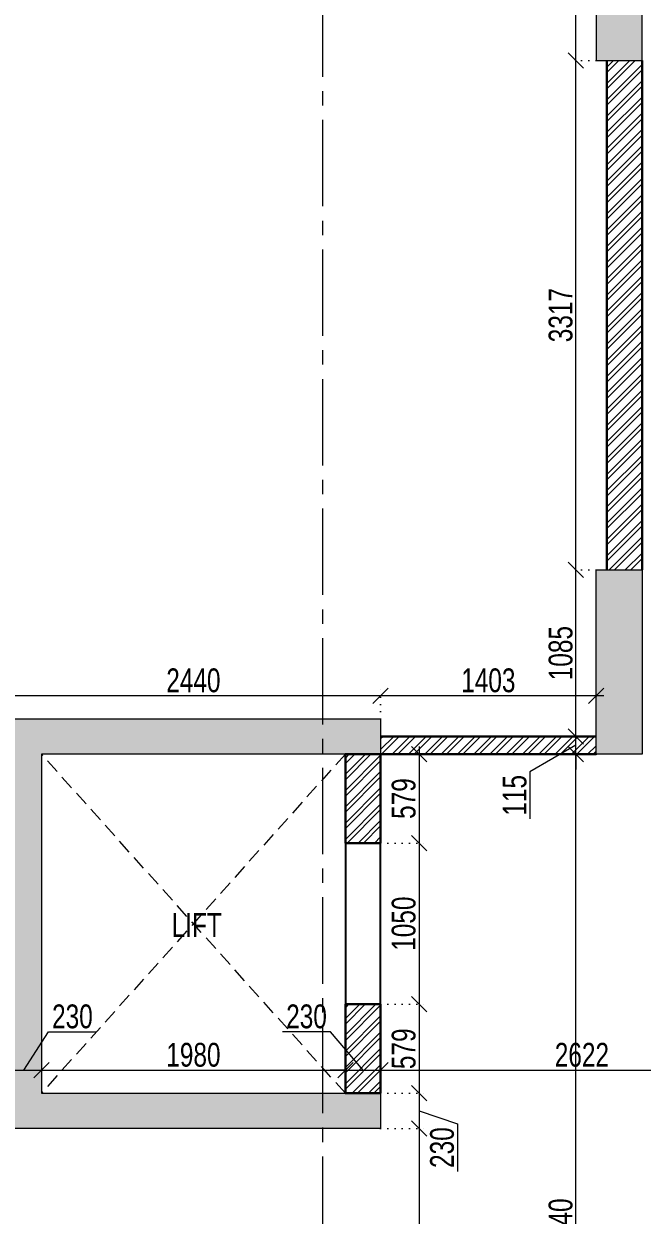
# Model space of a CAD drawing. Header units: inches. Extents: x 785882 to 928568, y 496782 to 576896.
# Drawn here: x 793533 to 797562, y 551021 to 558779 of the extents above; entities that cross this region are included whole.
import ezdxf

# ---------------------------------------------------------------- set-up
doc = ezdxf.new("R2010")
doc.units = ezdxf.units.IN
doc.header["$LTSCALE"] = 750
doc.header["$MEASUREMENT"] = 0
for name, pattern in [('CENTER', [2, 1.25, -0.25, 0.25, -0.25]), ('CENTER2', [1.125, 0.75, -0.125, 0.125, -0.125]), ('DOT', [0.25, 0, -0.25]), ('HIDDEN2', [0.1875, 0.125, -0.0625])]:
    doc.linetypes.add(name, pattern=pattern)
for name, color, linetype, lineweight in [('COLUMN', 5, 'Continuous', 13), ('DIMENSION WORKING-MSA', 222, 'Continuous', 13), ('DOTTED LINE-MSA', 3, 'HIDDEN2', 13), ('SECTION LINE', 14, 'CENTER', 9), ('TEXT ROOM NAME-MSA', 210, 'Continuous', 13), ('WALL HATCH-MSA', 251, 'Continuous', 9), ('WALL-MSA', 32, 'Continuous', 30)]:
    doc.layers.add(name, color=color, linetype=linetype, lineweight=lineweight)
doc.layers.add('ELE-02-MSA', color=4, linetype='Continuous')
doc.layers.add('R.C.C HATCH-MSA', color=250, linetype='Continuous')
doc.styles.add('AR', font='swisscl.ttf')
doc.styles.add('Arial-Reg', font='swisscl.ttf', dxfattribs={"height": 155})
doc.dimstyles.new('WORKING DIM', dxfattribs={"dimtxt": 155, "dimasz": 100, "dimexe": 50, "dimexo": 0, "dimgap": 20, "dimtad": 1, "dimdec": 0, "dimzin": 0, "dimdsep": 46, "dimtxsty": 'AR', "dimblk": 'OBLIQUE', "dimcen": 0.09, "dimdle": 50, "dimclrd": 256, "dimclre": 250, "dimclrt": 256, "dimadec": 0, "dimazin": 0, "dimtfac": 1, "dimtdec": 0, "dimtofl": 0, "dimtmove": 1, "dimatfit": 0, "dimfxl": 1, "dimtolj": 1, "dimtzin": 0, "dimlwd": -1, "dimlwe": -1, "dimarcsym": 0})
pattern_1 = [(45, (-805741.795, -515731.36), (-53.0330086, 53.0330086), []), (45, (-805706.44, -515731.36), (-53.0330086, 53.0330086), [])]
pattern_2 = [(45, (-842719.595, -515729.96), (-53.0330086, 53.0330086), []), (45, (-842684.24, -515729.96), (-53.0330086, 53.0330086), [])]

# ---------------------------------------------------------------- blocks, each defined once
blk = doc.blocks.new('_Oblique')
at = {"color": 0, "linetype": 'ByBlock', "lineweight": -2}
blk.add_line((-0.5, -0.5), (0.5, 0.5), dxfattribs=at)
blk = doc.blocks.new('*D2437')
at = {"layer": 'Defpoints', "color": 0, "ltscale": 0.25, "transparency": 16777216}
for p in [(797130.5, 554138.3), (797130.5, 554138.3), (797130.5, 554023.3)]:
    blk.add_point(p, dxfattribs=at)
at = {"layer": 'DIMENSION WORKING-MSA', "ltscale": 0.25, "transparency": 16777216}
for p, q in [((797130.5, 554138.3), (797130.5, 554238.3)), ((797130.5, 554023.3), (797130.5, 554138.3)), ((797130.5, 554080.8), (796830.5, 553908.5)), ((797130.5, 554023.3), (797130.5, 553923.3)), ((796830.5, 553908.5), (796830.5, 553601.6))]:
    blk.add_line(p, q, dxfattribs=at)
at = {"layer": 'DIMENSION WORKING-MSA', "color": 250, "linetype": 'DOT', "ltscale": 0.25, "transparency": 16777216}
for p, q in [((797130.5, 554138.3), (797180.5, 554138.3)), ((797130.5, 554023.3), (797180.5, 554023.3))]:
    blk.add_line(p, q, dxfattribs=at)
at = {"layer": 'DIMENSION WORKING-MSA', "ltscale": 0.25, "transparency": 16777216, "xscale": 100, "yscale": 100, "zscale": 100}
for p, rotation in [((797130.5, 554138.3), 270), ((797130.5, 554023.3), 90)]:
    blk.add_blockref('_Oblique', p, dxfattribs=dict(at, rotation=rotation))
at = {"layer": 'DIMENSION WORKING-MSA', "ltscale": 0.25, "transparency": 16777216, "insert": (796731.4, 553755.1), "char_height": 155, "attachment_point": 5, "rotation": 90, "style": 'AR'}
blk.add_mtext('\\A1;115', dxfattribs=at)
blk = doc.blocks.new('*D2438')
at = {"layer": 'Defpoints', "color": 0, "ltscale": 0.25, "transparency": 16777216}
for p in [(797130.5, 555223.3), (797261.3, 555223.3), (797130.5, 554138.3)]:
    blk.add_point(p, dxfattribs=at)
at = {"layer": 'DIMENSION WORKING-MSA', "ltscale": 0.25, "transparency": 16777216}
blk.add_line((797130.5, 554088.3), (797130.5, 555273.3), dxfattribs=at)
at = {"layer": 'DIMENSION WORKING-MSA', "color": 250, "linetype": 'DOT', "ltscale": 0.25, "transparency": 16777216}
for p, q in [((797261.3, 555223.3), (797080.5, 555223.3)), ((797130.5, 554138.3), (797180.5, 554138.3))]:
    blk.add_line(p, q, dxfattribs=at)
at = {"layer": 'DIMENSION WORKING-MSA', "ltscale": 0.25, "transparency": 16777216, "xscale": 100, "yscale": 100, "zscale": 100}
for p, rotation in [((797130.5, 555223.3), 90), ((797130.5, 554138.3), 270)]:
    blk.add_blockref('_Oblique', p, dxfattribs=dict(at, rotation=rotation))
at = {"layer": 'DIMENSION WORKING-MSA', "ltscale": 0.25, "transparency": 16777216, "insert": (797031.1, 554680.8), "char_height": 155, "attachment_point": 5, "rotation": 90, "style": 'AR'}
blk.add_mtext('\\A1;1085', dxfattribs=at)
blk = doc.blocks.new('*D2439')
at = {"layer": 'Defpoints', "color": 0, "ltscale": 0.25, "transparency": 16777216}
for p in [(797130.5, 558540.8), (797261.3, 558540.8), (797261.3, 555223.3)]:
    blk.add_point(p, dxfattribs=at)
at = {"layer": 'DIMENSION WORKING-MSA', "ltscale": 0.25, "transparency": 16777216}
blk.add_line((797130.5, 555173.3), (797130.5, 558590.8), dxfattribs=at)
at = {"layer": 'DIMENSION WORKING-MSA', "color": 250, "linetype": 'DOT', "ltscale": 0.25, "transparency": 16777216}
for p, q in [((797261.3, 558540.8), (797080.5, 558540.8)), ((797261.3, 555223.3), (797080.5, 555223.3))]:
    blk.add_line(p, q, dxfattribs=at)
at = {"layer": 'DIMENSION WORKING-MSA', "ltscale": 0.25, "transparency": 16777216, "xscale": 100, "yscale": 100, "zscale": 100}
for p, rotation in [((797130.5, 558540.8), 90), ((797130.5, 555223.3), 270)]:
    blk.add_blockref('_Oblique', p, dxfattribs=dict(at, rotation=rotation))
at = {"layer": 'DIMENSION WORKING-MSA', "ltscale": 0.25, "transparency": 16777216, "insert": (797031.1, 556882), "char_height": 155, "attachment_point": 5, "rotation": 90, "style": 'AR'}
blk.add_mtext('\\A1;3317', dxfattribs=at)
blk = doc.blocks.new('*D2440')
at = {"layer": 'Defpoints', "color": 0, "ltscale": 0.25, "transparency": 16777216}
for p in [(797130.5, 559740.8), (797261.3, 559740.8), (797261.3, 558540.8)]:
    blk.add_point(p, dxfattribs=at)
at = {"layer": 'DIMENSION WORKING-MSA', "ltscale": 0.25, "transparency": 16777216}
blk.add_line((797130.5, 558490.8), (797130.5, 559790.8), dxfattribs=at)
at = {"layer": 'DIMENSION WORKING-MSA', "color": 250, "linetype": 'DOT', "ltscale": 0.25, "transparency": 16777216}
for p, q in [((797261.3, 559740.8), (797080.5, 559740.8)), ((797261.3, 558540.8), (797080.5, 558540.8))]:
    blk.add_line(p, q, dxfattribs=at)
at = {"layer": 'DIMENSION WORKING-MSA', "ltscale": 0.25, "transparency": 16777216, "xscale": 100, "yscale": 100, "zscale": 100}
for p, rotation in [((797130.5, 559740.8), 90), ((797130.5, 558540.8), 270)]:
    blk.add_blockref('_Oblique', p, dxfattribs=dict(at, rotation=rotation))
at = {"layer": 'DIMENSION WORKING-MSA', "ltscale": 0.25, "transparency": 16777216, "insert": (797031.1, 559140.8), "char_height": 155, "attachment_point": 5, "rotation": 90, "style": 'AR'}
blk.add_mtext('\\A1;1200', dxfattribs=at)
blk = doc.blocks.new('*D2444')
at = {"layer": 'Defpoints', "color": 0, "ltscale": 0.25, "transparency": 16777216}
for p in [(797130.5, 554023.3), (797261.3, 554023.3), (797430.5, 547883)]:
    blk.add_point(p, dxfattribs=at)
at = {"layer": 'DIMENSION WORKING-MSA', "color": 250, "linetype": 'DOT', "ltscale": 0.25, "transparency": 16777216}
for p, q in [((797261.3, 554023.3), (797080.5, 554023.3)), ((797430.5, 547883), (797080.5, 547883))]:
    blk.add_line(p, q, dxfattribs=at)
at = {"layer": 'DIMENSION WORKING-MSA', "ltscale": 0.25, "transparency": 16777216}
blk.add_line((797130.5, 547833), (797130.5, 554073.3), dxfattribs=at)
at = {"layer": 'DIMENSION WORKING-MSA', "ltscale": 0.25, "transparency": 16777216, "xscale": 100, "yscale": 100, "zscale": 100}
for p, rotation in [((797130.5, 554023.3), 90), ((797130.5, 547883), 270)]:
    blk.add_blockref('_Oblique', p, dxfattribs=dict(at, rotation=rotation))
at = {"layer": 'DIMENSION WORKING-MSA', "ltscale": 0.25, "transparency": 16777216, "insert": (797031.1, 550953.1), "char_height": 155, "attachment_point": 5, "rotation": 90, "style": 'AR'}
blk.add_mtext('\\A1;6140', dxfattribs=at)
blk = doc.blocks.new('*D2503')
at = {"layer": 'Defpoints', "color": 0, "ltscale": 0.25, "transparency": 16777216}
for p in [(796108, 554023.3), (795858, 553444.1), (796108, 553444.1)]:
    blk.add_point(p, dxfattribs=at)
at = {"layer": 'DIMENSION WORKING-MSA', "ltscale": 0.25, "transparency": 16777216}
blk.add_line((796108, 554073.3), (796108, 553394.1), dxfattribs=at)
at = {"layer": 'DIMENSION WORKING-MSA', "color": 250, "linetype": 'DOT', "ltscale": 0.25, "transparency": 16777216}
for p, q in [((796108, 554023.3), (796158, 554023.3)), ((795858, 553444.1), (796158, 553444.1))]:
    blk.add_line(p, q, dxfattribs=at)
at = {"layer": 'DIMENSION WORKING-MSA', "ltscale": 0.25, "transparency": 16777216, "xscale": 100, "yscale": 100, "zscale": 100}
for p, rotation in [((796108, 554023.3), 90), ((796108, 553444.1), 270)]:
    blk.add_blockref('_Oblique', p, dxfattribs=dict(at, rotation=rotation))
at = {"layer": 'DIMENSION WORKING-MSA', "ltscale": 0.25, "transparency": 16777216, "insert": (796008.6, 553733.7), "char_height": 155, "attachment_point": 5, "rotation": 90, "style": 'AR'}
blk.add_mtext('\\A1;579', dxfattribs=at)
blk = doc.blocks.new('*D2504')
at = {"layer": 'Defpoints', "color": 0, "ltscale": 0.25, "transparency": 16777216}
for p in [(795858, 553444.1), (795858, 552394.1), (796108, 552394.1)]:
    blk.add_point(p, dxfattribs=at)
at = {"layer": 'DIMENSION WORKING-MSA', "ltscale": 0.25, "transparency": 16777216}
blk.add_line((796108, 553494.1), (796108, 552344.1), dxfattribs=at)
at = {"layer": 'DIMENSION WORKING-MSA', "color": 250, "linetype": 'DOT', "ltscale": 0.25, "transparency": 16777216}
for p, q in [((795858, 553444.1), (796158, 553444.1)), ((795858, 552394.1), (796158, 552394.1))]:
    blk.add_line(p, q, dxfattribs=at)
at = {"layer": 'DIMENSION WORKING-MSA', "ltscale": 0.25, "transparency": 16777216, "xscale": 100, "yscale": 100, "zscale": 100}
for p, rotation in [((796108, 553444.1), 90), ((796108, 552394.1), 270)]:
    blk.add_blockref('_Oblique', p, dxfattribs=dict(at, rotation=rotation))
at = {"layer": 'DIMENSION WORKING-MSA', "ltscale": 0.25, "transparency": 16777216, "insert": (796008.6, 552919.1), "char_height": 155, "attachment_point": 5, "rotation": 90, "style": 'AR'}
blk.add_mtext('\\A1;1050', dxfattribs=at)
blk = doc.blocks.new('*D2505')
at = {"layer": 'Defpoints', "color": 0, "ltscale": 0.25, "transparency": 16777216}
for p in [(795858, 552394.1), (795858, 551814.9), (796108, 551814.9)]:
    blk.add_point(p, dxfattribs=at)
at = {"layer": 'DIMENSION WORKING-MSA', "color": 250, "linetype": 'DOT', "ltscale": 0.25, "transparency": 16777216}
for p, q in [((795858, 552394.1), (796158, 552394.1)), ((795858, 551814.9), (796158, 551814.9))]:
    blk.add_line(p, q, dxfattribs=at)
at = {"layer": 'DIMENSION WORKING-MSA', "ltscale": 0.25, "transparency": 16777216}
blk.add_line((796108, 552444.1), (796108, 551764.9), dxfattribs=at)
at = {"layer": 'DIMENSION WORKING-MSA', "ltscale": 0.25, "transparency": 16777216, "xscale": 100, "yscale": 100, "zscale": 100}
for p, rotation in [((796108, 552394.1), 90), ((796108, 551814.9), 270)]:
    blk.add_blockref('_Oblique', p, dxfattribs=dict(at, rotation=rotation))
at = {"layer": 'DIMENSION WORKING-MSA', "ltscale": 0.25, "transparency": 16777216, "insert": (796008.6, 552104.5), "char_height": 155, "attachment_point": 5, "rotation": 90, "style": 'AR'}
blk.add_mtext('\\A1;579', dxfattribs=at)
blk = doc.blocks.new('*D2557')
at = {"layer": 'Defpoints', "color": 0, "ltscale": 0.25, "transparency": 16777216}
for p in [(795858, 551814.9), (795858, 551584.9), (796108, 551584.9)]:
    blk.add_point(p, dxfattribs=at)
at = {"layer": 'DIMENSION WORKING-MSA', "ltscale": 0.25, "transparency": 16777216}
for p, q in [((796108, 551864.9), (796108, 551534.9)), ((796108, 551699.9), (796358, 551616.2)), ((796358, 551616.2), (796358, 551305.5))]:
    blk.add_line(p, q, dxfattribs=at)
at = {"layer": 'DIMENSION WORKING-MSA', "color": 250, "linetype": 'DOT', "ltscale": 0.25, "transparency": 16777216}
for p, q in [((795858, 551814.9), (796158, 551814.9)), ((795858, 551584.9), (796158, 551584.9))]:
    blk.add_line(p, q, dxfattribs=at)
at = {"layer": 'DIMENSION WORKING-MSA', "ltscale": 0.25, "transparency": 16777216, "xscale": 100, "yscale": 100, "zscale": 100}
for p, rotation in [((796108, 551814.9), 90), ((796108, 551584.9), 270)]:
    blk.add_blockref('_Oblique', p, dxfattribs=dict(at, rotation=rotation))
at = {"layer": 'DIMENSION WORKING-MSA', "ltscale": 0.25, "transparency": 16777216, "insert": (796258.5, 551460.8), "char_height": 155, "attachment_point": 5, "rotation": 90, "style": 'AR'}
blk.add_mtext('\\A1;230', dxfattribs=at)
blk = doc.blocks.new('*D2558')
at = {"layer": 'Defpoints', "color": 0, "ltscale": 0.25, "transparency": 16777216}
for p in [(795858, 551584.9), (795858, 547883), (796108, 547883)]:
    blk.add_point(p, dxfattribs=at)
at = {"layer": 'DIMENSION WORKING-MSA', "ltscale": 0.25, "transparency": 16777216}
blk.add_line((796108, 551634.9), (796108, 547833), dxfattribs=at)
at = {"layer": 'DIMENSION WORKING-MSA', "color": 250, "linetype": 'DOT', "ltscale": 0.25, "transparency": 16777216}
for p, q in [((795858, 551584.9), (796158, 551584.9)), ((795858, 547883), (796158, 547883))]:
    blk.add_line(p, q, dxfattribs=at)
at = {"layer": 'DIMENSION WORKING-MSA', "ltscale": 0.25, "transparency": 16777216, "xscale": 100, "yscale": 100, "zscale": 100}
for p, rotation in [((796108, 551584.9), 90), ((796108, 547883), 270)]:
    blk.add_blockref('_Oblique', p, dxfattribs=dict(at, rotation=rotation))
at = {"layer": 'DIMENSION WORKING-MSA', "ltscale": 0.25, "transparency": 16777216, "insert": (796008.5, 549733.9), "char_height": 155, "attachment_point": 5, "rotation": 90, "style": 'AR'}
blk.add_mtext('\\A1;3702', dxfattribs=at)
blk = doc.blocks.new('*D2561')
at = {"layer": 'Defpoints', "color": 0, "ltscale": 0.25, "transparency": 16777216}
for p in [(793418, 551964.9), (793648, 551964.9), (793648, 551964.9)]:
    blk.add_point(p, dxfattribs=at)
at = {"layer": 'DIMENSION WORKING-MSA', "ltscale": 0.25, "transparency": 16777216}
for p, q in [((793533, 551964.9), (793694.3, 552214.9)), ((793694.3, 552214.9), (794004.9, 552214.9)), ((793418, 551964.9), (793318, 551964.9)), ((793418, 551964.9), (793648, 551964.9)), ((793648, 551964.9), (793748, 551964.9))]:
    blk.add_line(p, q, dxfattribs=at)
at = {"layer": 'DIMENSION WORKING-MSA', "color": 250, "linetype": 'DOT', "ltscale": 0.25, "transparency": 16777216}
for p, q in [((793418, 551964.9), (793418, 552014.9)), ((793648, 551964.9), (793648, 552014.9))]:
    blk.add_line(p, q, dxfattribs=at)
at = {"layer": 'DIMENSION WORKING-MSA', "ltscale": 0.25, "transparency": 16777216, "xscale": 100, "yscale": 100, "zscale": 100}
blk.add_blockref('_Oblique', (793418, 551964.9), dxfattribs=at)
at = {"layer": 'DIMENSION WORKING-MSA', "ltscale": 0.25, "transparency": 16777216, "xscale": 100, "yscale": 100, "zscale": 100, "rotation": 180}
blk.add_blockref('_Oblique', (793648, 551964.9), dxfattribs=at)
at = {"layer": 'DIMENSION WORKING-MSA', "ltscale": 0.25, "transparency": 16777216, "insert": (793849.6, 552314.3), "char_height": 155, "attachment_point": 5, "style": 'AR'}
blk.add_mtext('\\A1;230', dxfattribs=at)
blk = doc.blocks.new('*D2562')
at = {"layer": 'Defpoints', "color": 0, "ltscale": 0.25, "transparency": 16777216}
for p in [(793648, 551964.9), (795628, 551964.9), (795628, 551964.9)]:
    blk.add_point(p, dxfattribs=at)
at = {"layer": 'DIMENSION WORKING-MSA', "color": 250, "linetype": 'DOT', "ltscale": 0.25, "transparency": 16777216}
for p, q in [((793648, 551964.9), (793648, 552014.9)), ((795628, 551964.9), (795628, 552014.9))]:
    blk.add_line(p, q, dxfattribs=at)
at = {"layer": 'DIMENSION WORKING-MSA', "ltscale": 0.25, "transparency": 16777216}
blk.add_line((793598, 551964.9), (795678, 551964.9), dxfattribs=at)
at = {"layer": 'DIMENSION WORKING-MSA', "ltscale": 0.25, "transparency": 16777216, "xscale": 100, "yscale": 100, "zscale": 100, "rotation": 180}
blk.add_blockref('_Oblique', (793648, 551964.9), dxfattribs=at)
at = {"layer": 'DIMENSION WORKING-MSA', "ltscale": 0.25, "transparency": 16777216, "xscale": 100, "yscale": 100, "zscale": 100}
blk.add_blockref('_Oblique', (795628, 551964.9), dxfattribs=at)
at = {"layer": 'DIMENSION WORKING-MSA', "ltscale": 0.25, "transparency": 16777216, "insert": (794638, 552064.2), "char_height": 155, "attachment_point": 5, "style": 'AR'}
blk.add_mtext('\\A1;1980', dxfattribs=at)
blk = doc.blocks.new('*D2563')
at = {"layer": 'Defpoints', "color": 0, "ltscale": 0.25, "transparency": 16777216}
for p in [(795628, 551964.9), (795858, 551964.9), (795858, 551964.9)]:
    blk.add_point(p, dxfattribs=at)
at = {"layer": 'DIMENSION WORKING-MSA', "ltscale": 0.25, "transparency": 16777216}
for p, q in [((795530.2, 552214.9), (795219.5, 552214.9)), ((795743, 551964.9), (795530.2, 552214.9)), ((795628, 551964.9), (795528, 551964.9)), ((795628, 551964.9), (795858, 551964.9)), ((795858, 551964.9), (795958, 551964.9))]:
    blk.add_line(p, q, dxfattribs=at)
at = {"layer": 'DIMENSION WORKING-MSA', "color": 250, "linetype": 'DOT', "ltscale": 0.25, "transparency": 16777216}
for p, q in [((795628, 551964.9), (795628, 552014.9)), ((795858, 551964.9), (795858, 552014.9))]:
    blk.add_line(p, q, dxfattribs=at)
at = {"layer": 'DIMENSION WORKING-MSA', "ltscale": 0.25, "transparency": 16777216, "xscale": 100, "yscale": 100, "zscale": 100}
blk.add_blockref('_Oblique', (795628, 551964.9), dxfattribs=at)
at = {"layer": 'DIMENSION WORKING-MSA', "ltscale": 0.25, "transparency": 16777216, "xscale": 100, "yscale": 100, "zscale": 100, "rotation": 180}
blk.add_blockref('_Oblique', (795858, 551964.9), dxfattribs=at)
at = {"layer": 'DIMENSION WORKING-MSA', "ltscale": 0.25, "transparency": 16777216, "insert": (795374.9, 552314.3), "char_height": 155, "attachment_point": 5, "style": 'AR'}
blk.add_mtext('\\A1;230', dxfattribs=at)
blk = doc.blocks.new('*D2564')
at = {"layer": 'Defpoints', "color": 0, "ltscale": 0.25, "transparency": 16777216}
for p in [(795858, 551964.9), (798480.5, 551964.9), (798480.5, 551814.9)]:
    blk.add_point(p, dxfattribs=at)
at = {"layer": 'DIMENSION WORKING-MSA', "color": 250, "linetype": 'DOT', "ltscale": 0.25, "transparency": 16777216}
for p, q in [((795858, 551964.9), (795858, 552014.9)), ((798480.5, 551814.9), (798480.5, 552014.9))]:
    blk.add_line(p, q, dxfattribs=at)
at = {"layer": 'DIMENSION WORKING-MSA', "ltscale": 0.25, "transparency": 16777216}
blk.add_line((795808, 551964.9), (798530.5, 551964.9), dxfattribs=at)
at = {"layer": 'DIMENSION WORKING-MSA', "ltscale": 0.25, "transparency": 16777216, "xscale": 100, "yscale": 100, "zscale": 100, "rotation": 180}
blk.add_blockref('_Oblique', (795858, 551964.9), dxfattribs=at)
at = {"layer": 'DIMENSION WORKING-MSA', "ltscale": 0.25, "transparency": 16777216, "xscale": 100, "yscale": 100, "zscale": 100}
blk.add_blockref('_Oblique', (798480.5, 551964.9), dxfattribs=at)
at = {"layer": 'DIMENSION WORKING-MSA', "ltscale": 0.25, "transparency": 16777216, "insert": (797169.2, 552064.2), "char_height": 155, "attachment_point": 5, "style": 'AR'}
blk.add_mtext('\\A1;2622', dxfattribs=at)
blk = doc.blocks.new('*D2580')
at = {"layer": 'Defpoints', "color": 0, "ltscale": 0.25, "transparency": 16777216}
for p in [(795858, 554403.3), (797261.3, 554403.3), (795858, 554253.3)]:
    blk.add_point(p, dxfattribs=at)
at = {"layer": 'DIMENSION WORKING-MSA', "ltscale": 0.25, "transparency": 16777216}
blk.add_line((797311.3, 554403.3), (795808, 554403.3), dxfattribs=at)
at = {"layer": 'DIMENSION WORKING-MSA', "color": 250, "linetype": 'DOT', "ltscale": 0.25, "transparency": 16777216}
for p, q in [((795858, 554253.3), (795858, 554453.3)), ((797261.3, 554403.3), (797261.3, 554453.3))]:
    blk.add_line(p, q, dxfattribs=at)
at = {"layer": 'DIMENSION WORKING-MSA', "ltscale": 0.25, "transparency": 16777216, "xscale": 100, "yscale": 100, "zscale": 100, "rotation": 180}
blk.add_blockref('_Oblique', (795858, 554403.3), dxfattribs=at)
at = {"layer": 'DIMENSION WORKING-MSA', "ltscale": 0.25, "transparency": 16777216, "xscale": 100, "yscale": 100, "zscale": 100}
blk.add_blockref('_Oblique', (797261.3, 554403.3), dxfattribs=at)
at = {"layer": 'DIMENSION WORKING-MSA', "ltscale": 0.25, "transparency": 16777216, "insert": (796559.6, 554502.7), "char_height": 155, "attachment_point": 5, "style": 'AR'}
blk.add_mtext('\\A1;1403', dxfattribs=at)
blk = doc.blocks.new('*D2581')
at = {"layer": 'Defpoints', "color": 0, "ltscale": 0.25, "transparency": 16777216}
for p in [(793418, 554403.3), (793418, 554253.3), (795858, 554253.3)]:
    blk.add_point(p, dxfattribs=at)
at = {"layer": 'DIMENSION WORKING-MSA', "ltscale": 0.25, "transparency": 16777216}
blk.add_line((795908, 554403.3), (793368, 554403.3), dxfattribs=at)
at = {"layer": 'DIMENSION WORKING-MSA', "color": 250, "linetype": 'DOT', "ltscale": 0.25, "transparency": 16777216}
for p, q in [((793418, 554253.3), (793418, 554453.3)), ((795858, 554253.3), (795858, 554453.3))]:
    blk.add_line(p, q, dxfattribs=at)
at = {"layer": 'DIMENSION WORKING-MSA', "ltscale": 0.25, "transparency": 16777216, "xscale": 100, "yscale": 100, "zscale": 100, "rotation": 180}
blk.add_blockref('_Oblique', (793418, 554403.3), dxfattribs=at)
at = {"layer": 'DIMENSION WORKING-MSA', "ltscale": 0.25, "transparency": 16777216, "xscale": 100, "yscale": 100, "zscale": 100}
blk.add_blockref('_Oblique', (795858, 554403.3), dxfattribs=at)
at = {"layer": 'DIMENSION WORKING-MSA', "ltscale": 0.25, "transparency": 16777216, "insert": (794638, 554502.6), "char_height": 155, "attachment_point": 5, "style": 'AR'}
blk.add_mtext('\\A1;2440', dxfattribs=at)
blk = doc.blocks.new('BLOCK-I & J BASEMENT 2 TO GROUND COLOUMN')
at = {"layer": 'R.C.C HATCH-MSA'}
h = blk.add_hatch(color=256, dxfattribs=at)
h.dxf.hatch_style = 1
h.paths.add_polyline_path([(15138.6, -30746.7), (14838.5, -30746.7), (14838.5, -31946.7), (15138.6, -31946.7)])
h.paths.add_polyline_path([(5587.8, -30746.7), (5887.8, -30746.7), (5887.8, -31946.7), (5587.8, -31946.7)])
h.paths.add_polyline_path([(18173.9, -30746.7), (18173.9, -31046.7), (19373.9, -31046.7), (19373.9, -30746.7)])
h.paths.add_polyline_path([(2552.6, -30746.7), (2552.6, -31046.7), (1352.6, -31046.7), (1352.6, -30746.7)])
h.paths.add_polyline_path([(11672.9, -31567.4), (11372.9, -31567.4), (11372.9, -32767.4), (11672.9, -32767.4)])
h.paths.add_polyline_path([(9053.5, -31567.4), (9353.5, -31567.4), (9353.5, -32767.4), (9053.5, -32767.4)])
h.paths.add_polyline_path([(1866.7, -36193.6), (1866.7, -36493.6), (666.7, -36493.6), (666.7, -36193.6)])
h.paths.add_polyline_path([(20059.7, -36193.6), (20059.7, -36493.6), (18859.7, -36493.6), (18859.7, -36193.6)])
h.paths.add_polyline_path([(5887.8, -37763.3), (5887.8, -38063.3), (4687.8, -38063.3), (4687.8, -37763.3)])
h.paths.add_polyline_path([(2495.4, -39281.1), (2495.4, -39581.1), (1295.4, -39581.1), (1295.4, -39281.1)])
h.paths.add_polyline_path([(18231, -39281.1), (18231, -39581.1), (19431, -39581.1), (19431, -39281.1)])
h.paths.add_polyline_path([(10513.2, -38063.3), (10213.2, -38063.3), (10213.2, -36863.3), (10513.2, -36863.3)])
h.paths.add_polyline_path([(15138.6, -28117.8), (14838.5, -28117.8), (14838.5, -26917.8), (15138.6, -26917.8)])
h.paths.add_polyline_path([(5587.8, -28117.8), (5887.8, -28117.8), (5887.8, -26917.8), (5587.8, -26917.8)])
h.paths.add_polyline_path([(18173.9, -28117.8), (18173.9, -27817.8), (19373.9, -27817.8), (19373.9, -28117.8)])
h.paths.add_polyline_path([(2552.6, -28117.8), (2552.6, -27817.8), (1352.6, -27817.8), (1352.6, -28117.8)])
h.paths.add_polyline_path([(11672.9, -27297.1), (11372.9, -27297.1), (11372.9, -26097.1), (11672.9, -26097.1)])
h.paths.add_polyline_path([(9053.5, -27297.1), (9353.5, -27297.1), (9353.5, -26097.1), (9053.5, -26097.1)])
h.paths.add_polyline_path([(1866.7, -22670.9), (1866.7, -22370.9), (666.7, -22370.9), (666.7, -22670.9)])
h.paths.add_polyline_path([(20059.7, -22670.9), (20059.7, -22370.9), (18859.7, -22370.9), (18859.7, -22670.9)])
h.paths.add_polyline_path([(5887.8, -21101.2), (5887.8, -20801.2), (4687.8, -20801.2), (4687.8, -21101.2)])
h.paths.add_polyline_path([(2495.4, -19583.4), (2495.4, -19283.4), (1295.4, -19283.4), (1295.4, -19583.4)])
h.paths.add_polyline_path([(18231, -19583.4), (18231, -19283.4), (19431, -19283.4), (19431, -19583.4)])
h.paths.add_polyline_path([(10513.2, -20801.2), (10213.2, -20801.2), (10213.2, -22001.2), (10513.2, -22001.2)])
h.paths.add_polyline_path([(11277.6, -17832.2), (11277.6, -17532.2), (12477.6, -17532.2), (12477.6, -17832.2)])
h.paths.add_polyline_path([(9448.8, -17832.2), (9448.8, -17532.2), (8248.8, -17532.2), (8248.8, -17832.2)])
h.paths.add_polyline_path([(15810.1, -15622.4), (15810.1, -15322.4), (17010.1, -15322.4), (17010.1, -15622.4)])
h.paths.add_polyline_path([(4916.3, -15622.4), (4916.3, -15322.4), (3716.3, -15322.4), (3716.3, -15622.4)])
h.paths.add_polyline_path([(20726.4, -13444.5), (20726.4, -13144.5), (19131, -13144.5), (19131, -13444.5)])
h.paths.add_polyline_path([(0, -13444.5), (0, -13144.5), (1595.4, -13144.5), (1595.4, -13444.5)])
h.paths.add_polyline_path([(9448.8, -12590.5), (9148.8, -12590.5), (9148.8, -11390.5), (9448.8, -11390.5)])
h.paths.add_polyline_path([(11277.6, -12590.5), (11577.6, -12590.5), (11577.6, -11390.5), (11277.6, -11390.5)])
h.paths.add_polyline_path([(14200.1, -11620.5), (16640.1, -11620.5), (16640.1, -8952.1), (14200.1, -8952.1), (14200.1, -9182.1), (16410.1, -9182.1), (16410.1, -11390.5), (14200.1, -11390.5)])
h.paths.add_polyline_path([(6526.3, -11620.5), (4086.3, -11620.5), (4086.3, -8952.1), (6526.3, -8952.1), (6526.3, -9182.1), (4316.3, -9182.1), (4316.3, -11390.5), (6526.3, -11390.5)])
h.paths.add_polyline_path([(8229.6, -9182.1), (7929.6, -9182.1), (7929.6, -7982.1), (8229.6, -7982.1)])
h.paths.add_polyline_path([(8229.6, -3464.6), (7929.6, -3464.6), (7929.6, -4664.6), (8229.6, -4664.6)])
h.paths.add_polyline_path([(1200, -7353.3), (1200, -7053.3), (0, -7053.3), (0, -7353.3)])
h.paths.add_polyline_path([(3582.8, -4238.3), (3582.8, -3938.3), (2382.8, -3938.3), (2382.8, -4238.3)])
h.paths.add_polyline_path([(8229.6, -609.6), (7929.6, -609.6), (7929.6, -1809.6), (8229.6, -1809.6)])
h.paths.add_polyline_path([(3582.8, 0), (3282.8, 0), (3282.8, -1200), (3582.8, -1200)])
h.paths.add_polyline_path([(0, 0), (0, -300), (1200, -300), (1200, 0)])
h.paths.add_polyline_path([(12496.8, -9182.1), (12796.8, -9182.1), (12796.8, -7982.1), (12496.8, -7982.1)])
h.paths.add_polyline_path([(12496.8, -3464.6), (12796.8, -3464.6), (12796.8, -4664.6), (12496.8, -4664.6)])
h.paths.add_polyline_path([(19526.4, -7353.3), (19526.4, -7053.3), (20726.4, -7053.3), (20726.4, -7353.3)])
h.paths.add_polyline_path([(17143.6, -4238.3), (17143.6, -3938.3), (18343.6, -3938.3), (18343.6, -4238.3)])
h.paths.add_polyline_path([(12496.8, -609.6), (12796.8, -609.6), (12796.8, -1809.6), (12496.8, -1809.6)])
h.paths.add_polyline_path([(17143.6, 0), (17443.6, 0), (17443.6, -1200), (17143.6, -1200)])
h.paths.add_polyline_path([(20726.4, 0), (20726.4, -300), (19526.4, -300), (19526.4, 0)])
h.paths.add_polyline_path([(11277.6, -41032.3), (11277.6, -41332.3), (12477.6, -41332.3), (12477.6, -41032.3)])
h.paths.add_polyline_path([(9448.8, -41032.3), (9448.8, -41332.3), (8248.8, -41332.3), (8248.8, -41032.3)])
h.paths.add_polyline_path([(4916.3, -43242.1), (4916.3, -43542.1), (3716.3, -43542.1), (3716.3, -43242.1)])
h.paths.add_polyline_path([(0, -45420), (0, -45720), (1595.4, -45720), (1595.4, -45420)])
h.paths.add_polyline_path([(15810.1, -43242.1), (15810.1, -43542.1), (17010.1, -43542.1), (17010.1, -43242.1)])
h.paths.add_polyline_path([(20726.4, -45420), (20726.4, -45720), (19131, -45720), (19131, -45420)])
h.paths.add_polyline_path([(9448.8, -46274), (9148.8, -46274), (9148.8, -47474), (9448.8, -47474)])
h.paths.add_polyline_path([(11277.6, -46274), (11577.6, -46274), (11577.6, -47474), (11277.6, -47474)])
h.paths.add_polyline_path([(14200.1, -47244), (16640.1, -47244), (16640.1, -49912.4), (14200.1, -49912.4), (14200.1, -49682.4), (16410.1, -49682.4), (16410.1, -47474), (14200.1, -47474)])
h.paths.add_polyline_path([(6526.3, -47244), (4086.3, -47244), (4086.3, -49912.4), (6526.3, -49912.4), (6526.3, -49682.4), (4316.3, -49682.4), (4316.3, -47474), (6526.3, -47474)])
h.paths.add_polyline_path([(8229.6, -49682.4), (7929.6, -49682.4), (7929.6, -50882.4), (8229.6, -50882.4)])
h.paths.add_polyline_path([(8229.6, -55399.9), (7929.6, -55399.9), (7929.6, -54199.9), (8229.6, -54199.9)])
h.paths.add_polyline_path([(1200, -51511.2), (1200, -51811.2), (0, -51811.2), (0, -51511.2)])
h.paths.add_polyline_path([(3582.8, -52711.2), (3282.8, -52711.2), (3282.8, -51511.2), (3582.8, -51511.2)])
h.paths.add_polyline_path([(8229.6, -58254.9), (7929.6, -58254.9), (7929.6, -57054.9), (8229.6, -57054.9)])
h.paths.add_polyline_path([(3582.8, -58864.5), (3282.8, -58864.5), (3282.8, -57664.5), (3582.8, -57664.5)])
h.paths.add_polyline_path([(0, -57914.5), (300, -57914.5), (300, -58864.5), (0, -58864.5)])
h.paths.add_polyline_path([(12496.8, -49682.4), (12796.8, -49682.4), (12796.8, -50882.4), (12496.8, -50882.4)])
h.paths.add_polyline_path([(12496.8, -55399.9), (12796.8, -55399.9), (12796.8, -54199.9), (12496.8, -54199.9)])
h.paths.add_polyline_path([(19526.4, -51511.2), (19526.4, -51811.2), (20726.4, -51811.2), (20726.4, -51511.2)])
h.paths.add_polyline_path([(17443.6, -51511.2), (17143.6, -51511.2), (17143.6, -52711.2), (17443.6, -52711.2)])
h.paths.add_polyline_path([(12496.8, -58254.9), (12796.8, -58254.9), (12796.8, -57054.9), (12496.8, -57054.9)])
h.paths.add_polyline_path([(17143.6, -58864.5), (17443.6, -58864.5), (17443.6, -57664.5), (17143.6, -57664.5)])
h.paths.add_polyline_path([(20426.4, -58864.5), (20726.4, -58864.5), (20726.4, -57914.5), (20426.4, -57914.5)])
h.paths.add_polyline_path([(14838.5, -37763.3), (14838.5, -38063.3), (16038.5, -38063.3), (16038.5, -37763.3)])
h.paths.add_polyline_path([(14838.5, -21101.2), (14838.5, -20801.2), (16038.5, -20801.2), (16038.5, -21101.2)])
at = {"layer": 'COLUMN', "elevation": 0}
blk.add_lwpolyline([(8229.6, -3464.6), (7929.6, -3464.6), (7929.6, -4664.6), (8229.6, -4664.6)], close=True, dxfattribs=at)
at = {"layer": 'COLUMN'}
for points in [[(8229.6, -9182.1), (7929.6, -9182.1), (7929.6, -7982.1), (8229.6, -7982.1)], [(6526.3, -11620.5), (4086.3, -11620.5), (4086.3, -8952.1), (6526.3, -8952.1), (6526.3, -9182.1), (4316.3, -9182.1), (4316.3, -11390.5), (6526.3, -11390.5)]]:
    blk.add_lwpolyline(points, close=True, dxfattribs=at)
blk = doc.blocks.new('A$C37e82350')
at = {"layer": 'SECTION LINE', "linetype": 'CENTER2'}
blk.add_lwpolyline([(-2541.6, -2026.8), (-2541.6, -2083.3), (61391, -2083.3), (61391, -2039.2)], dxfattribs=at)
blk = doc.blocks.new('A$C2d1cd656')
at = {"layer": 'WALL HATCH-MSA'}
h = blk.add_hatch(dxfattribs=at)
h.set_pattern_fill('ANSI32', color=256, scale=200)
h.set_pattern_definition(pattern_1)
h.paths.add_polyline_path([(-8180.5, 42809.4), (-8410.5, 42809.4), (-8410.5, 39491.9), (-8180.5, 39491.9)])
h = blk.add_hatch(dxfattribs=at)
h.set_pattern_fill('ANSI32', color=256, scale=200)
h.set_pattern_definition(pattern_1)
h.paths.add_polyline_path([(-8480.5, 38406.9), (-9883.8, 38406.9), (-9883.8, 38291.9), (-8480.5, 38291.9)])
h = blk.add_hatch(dxfattribs=at)
h.set_pattern_fill('ANSI32', color=256, scale=200)
h.set_pattern_definition(pattern_2)
h.paths.add_polyline_path([(-9883.8, 38291.9), (-10113.8, 38291.9), (-10113.8, 37712.7), (-9883.8, 37712.7)])
h = blk.add_hatch(dxfattribs=at)
h.set_pattern_fill('ANSI32', color=256, scale=200)
h.set_pattern_definition(pattern_2)
h.paths.add_polyline_path([(-9883.8, 36662.7), (-10113.8, 36662.7), (-10113.8, 36083.5), (-9883.8, 36083.5)])
at = {"layer": 'DOTTED LINE-MSA'}
for p, q in [((-10113.8, 38291.9), (-12093.8, 36083.5)), ((-10113.8, 36083.5), (-12093.8, 38291.9))]:
    blk.add_line(p, q, dxfattribs=at)
at = {"layer": 'ELE-02-MSA'}
for p, q in [((-10113.8, 37712.7), (-10113.8, 36662.7)), ((-9883.8, 36662.7), (-9883.8, 37712.7))]:
    blk.add_line(p, q, dxfattribs=at)
at = {"layer": 'WALL-MSA'}
for p, q in [((-8410.5, 39491.9), (-8410.5, 42809.4)), ((-8180.5, 42809.4), (-8180.5, 39491.9)), ((-8480.5, 38406.9), (-9883.8, 38406.9)), ((-8480.5, 38291.9), (-9883.8, 38291.9))]:
    blk.add_line(p, q, dxfattribs=at)
for points in [[(-9883.8, 38291.9), (-9883.8, 37712.7), (-10113.8, 37712.7), (-10113.8, 38291.9)], [(-9883.8, 36083.5), (-9883.8, 36662.7), (-10113.8, 36662.7), (-10113.8, 36083.5)]]:
    blk.add_lwpolyline(points, close=True, dxfattribs=at)
at = {"color": 2, "rotation": 270}
blk.add_blockref('A$C37e82350', (-8180.5, 47474), dxfattribs=at)
at = {"layer": 'COLUMN'}
blk.add_blockref('BLOCK-I & J BASEMENT 2 TO GROUND COLOUMN', (-16410.1, 47474), dxfattribs=at)
at = {"layer": 'TEXT ROOM NAME-MSA', "lineweight": 0, "style": 'Arial-Reg'}
blk.add_text('LIFT', height=155, dxfattribs=at).set_placement((-11245.6, 37101.1))

msp = doc.modelspace()

# ---------------------------------------------------------------- block references
msp.add_blockref('A$C2d1cd656', (805741.8, 515731.4))

# ---------------------------------------------------------------- dimensions: what is measured, and where the dimension line sits
at = {"layer": 'DIMENSION WORKING-MSA', "ltscale": 0.25}
for base, p1, p2, picture, middle in [((797130.5, 559740.8), (797261.3, 558540.8), (797261.3, 559740.8), '*D2440', (797031.1, 559140.8)), ((797130.49495, 558540.75646), (797261.29495, 555223.25647), (797261.29495, 558540.75646), '*D2439', (797031.11586, 556882.00646)), ((797130.5, 555223.3), (797130.5, 554138.3), (797261.3, 555223.3), '*D2438', (797031.1, 554680.8)), ((796108, 553444.1), (796108, 554023.3), (795858, 553444.1), '*D2503', (796008.6, 553733.7)), ((797130.5, 554023.3), (797430.5, 547883), (797261.3, 554023.3), '*D2444', (797031.1, 550953.1)), ((796108, 552394.1), (795858, 553444.1), (795858, 552394.1), '*D2504', (796008.6, 552919.1)), ((796108, 551814.9), (795858, 552394.1), (795858, 551814.9), '*D2505', (796008.6, 552104.5)), ((796108, 547883), (795858, 551584.9), (795858, 547883), '*D2558', (796008.5, 549733.9))]:
    dim = msp.add_linear_dim(base=base, p1=p1, p2=p2, angle=90, dimstyle='WORKING DIM', dxfattribs=at)
    dim.commit()
    dim.dimension.update_dxf_attribs({"geometry": picture, "text_midpoint": middle})
for base, p1, p2, picture, middle in [((793418, 554403.3), (795858, 554253.3), (793418, 554253.3), '*D2581', (794638, 554502.6)), ((795858, 554403.3), (797261.3, 554403.3), (795858, 554253.3), '*D2580', (796559.6, 554502.7)), ((795628, 551964.9), (793648, 551964.9), (795628, 551964.9), '*D2562', (794638, 552064.2)), ((798480.4949534, 551964.8564684), (795857.9949539, 551964.8564684), (798480.4949534, 551814.8564684), '*D2564', (797169.2449537, 552064.2355641))]:
    dim = msp.add_linear_dim(base=base, p1=p1, p2=p2, dimstyle='WORKING DIM', dxfattribs=at)
    dim.commit()
    dim.dimension.update_dxf_attribs({"geometry": picture, "text_midpoint": middle})
for base, p1, p2, picture, middle in [((797130.5, 554138.3), (797130.5, 554023.3), (797130.5, 554138.3), '*D2437', (796830.5, 553888.5)), ((796108, 551584.9), (795858, 551814.9), (795858, 551584.9), '*D2557', (796358, 551596.2))]:
    dim = msp.add_linear_dim(base=base, p1=p1, p2=p2, angle=90, dimstyle='WORKING DIM', dxfattribs=at)
    dim.commit()
    dim.dimension.update_dxf_attribs({"geometry": picture, "text_midpoint": middle, "dimtype": 160})
for base, p1, p2, picture, middle in [((793648, 551964.9), (793418, 551964.9), (793648, 551964.9), '*D2561', (793714.3, 552214.9)), ((795858, 551964.9), (795628, 551964.9), (795858, 551964.9), '*D2563', (795510.2, 552214.9))]:
    dim = msp.add_linear_dim(base=base, p1=p1, p2=p2, dimstyle='WORKING DIM', dxfattribs=at)
    dim.commit()
    dim.dimension.update_dxf_attribs({"geometry": picture, "text_midpoint": middle, "dimtype": 160})

doc.saveas('drawing.dxf')
